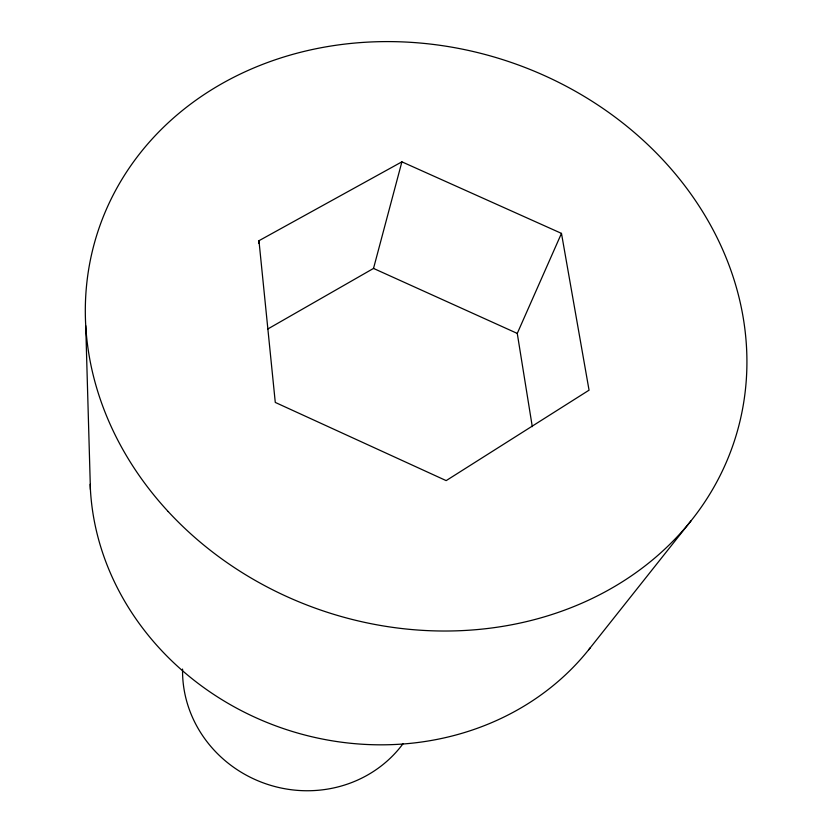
<?xml version="1.0" encoding="UTF-8"?>
<svg xmlns="http://www.w3.org/2000/svg" width="832" height="832" viewBox="0 0 832 832"><rect width="100%" height="100%" fill="white"/><g stroke="black" fill="none" stroke-linecap="round" stroke-linejoin="round"><path stroke-width="1.25" d="M258.596 243.266L258.96 240.718L401.898 161.834L561.475 233.386L589.056 390.177L446.17 480.615L275.278 402.428L258.96 240.718M267.769 329.014L373.516 268.424L401.898 161.834M532.282 426.639L517.265 333.414L561.475 233.386M588.588 649.875L691.038 520.811M373.516 268.424L517.265 333.414M85.727 325.697L90.418 489.497M590.19 647.858A276.89 250.286 18.4 0 1 286.863 729.737A276.89 250.286 18.4 0 1 90.178 484.328M402.979 743.777A121.628 115.534 18.4 0 1 266.427 783.994A121.628 115.534 18.4 0 1 182.562 669.063M168.189 511.555A335.026 289.91 18.4 0 0 729.747 453.887A335.026 289.91 18.4 0 0 350.407 43.482A335.026 289.91 18.4 0 0 168.189 511.555"/></g></svg>
